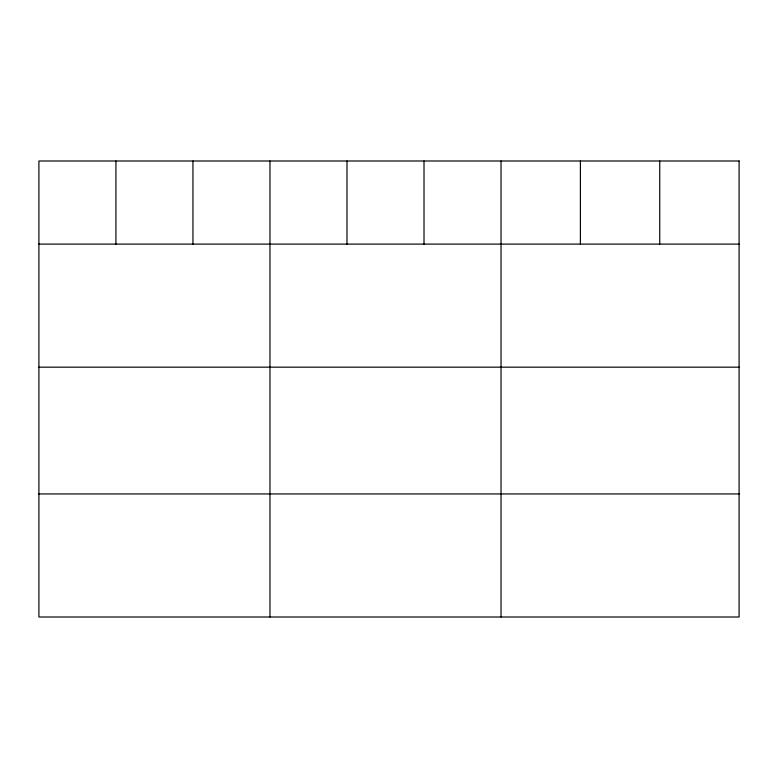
<?xml version="1.0" encoding="UTF-8"?>
<svg xmlns="http://www.w3.org/2000/svg" width="778" height="778" viewBox="0 0 778 778"><rect width="100%" height="100%" fill="white"/><g stroke="black" fill="none" stroke-linecap="round" stroke-linejoin="round"><path stroke-width="1.17" d="M38.9 244.107L739.1 244.107M38.9 367.167L739.1 367.167M38.9 493.942L739.1 493.942M659.744 160.997L659.744 244.107M580.388 160.997L580.388 244.107M501.032 160.997L501.032 617.003M424.01 160.997L424.01 244.107M346.988 160.997L346.988 244.107M269.966 160.997L269.966 617.003M192.944 160.997L192.944 244.107M115.922 160.997L115.922 244.107M739.1 160.997L38.9 160.997L38.9 617.003L739.1 617.003L739.1 160.997"/></g></svg>
